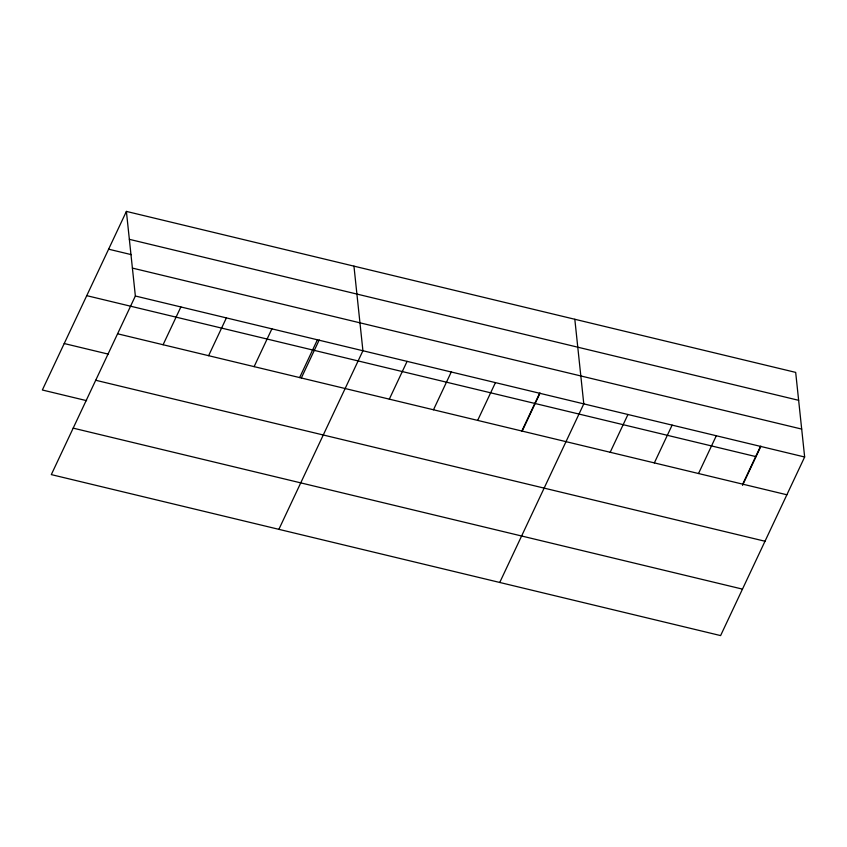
<?xml version="1.0" encoding="UTF-8"?>
<svg xmlns="http://www.w3.org/2000/svg" width="847" height="847" viewBox="0 0 847 847"><rect width="100%" height="100%" fill="white"/><g stroke="black" fill="none" stroke-linecap="round" stroke-linejoin="round"><path stroke-width="1.27" d="M126.394 211.411L135.361 296.005L51.318 474.606L720.606 635.589L804.65 456.999L795.682 372.394L126.394 211.411L42.35 390.001L86.595 400.652M163.09 344.74L180.877 306.953M208.606 355.687L226.382 317.9M254.121 366.635L271.898 328.848M299.626 377.582L317.403 339.795M301.352 377.921L319.224 339.933M278.875 529.343L362.918 350.743L353.951 266.138M389.313 399.149L407.089 361.373M433.484 409.779L451.26 371.992M477.655 420.398L495.442 382.622M521.837 431.028L539.613 393.241M522.218 431.049L540.09 393.061M499.741 582.471L583.784 403.871L574.817 319.266M610.179 452.277L627.955 414.501M654.35 462.896L672.126 425.12M698.521 473.526L716.308 435.75M742.703 484.156L760.479 446.369M742.523 485.373L760.955 446.189M129.347 239.33L798.636 400.313M108.617 249.187L131.37 254.661M132.397 268.086L801.686 429.08M135.361 296.005L804.65 456.999M86.743 295.656L756.032 456.639M117.585 333.792L786.874 494.775M64.213 343.533L108.469 354.173M95.711 380.261L765.01 541.244M73.181 428.137L742.48 589.12"/></g></svg>
